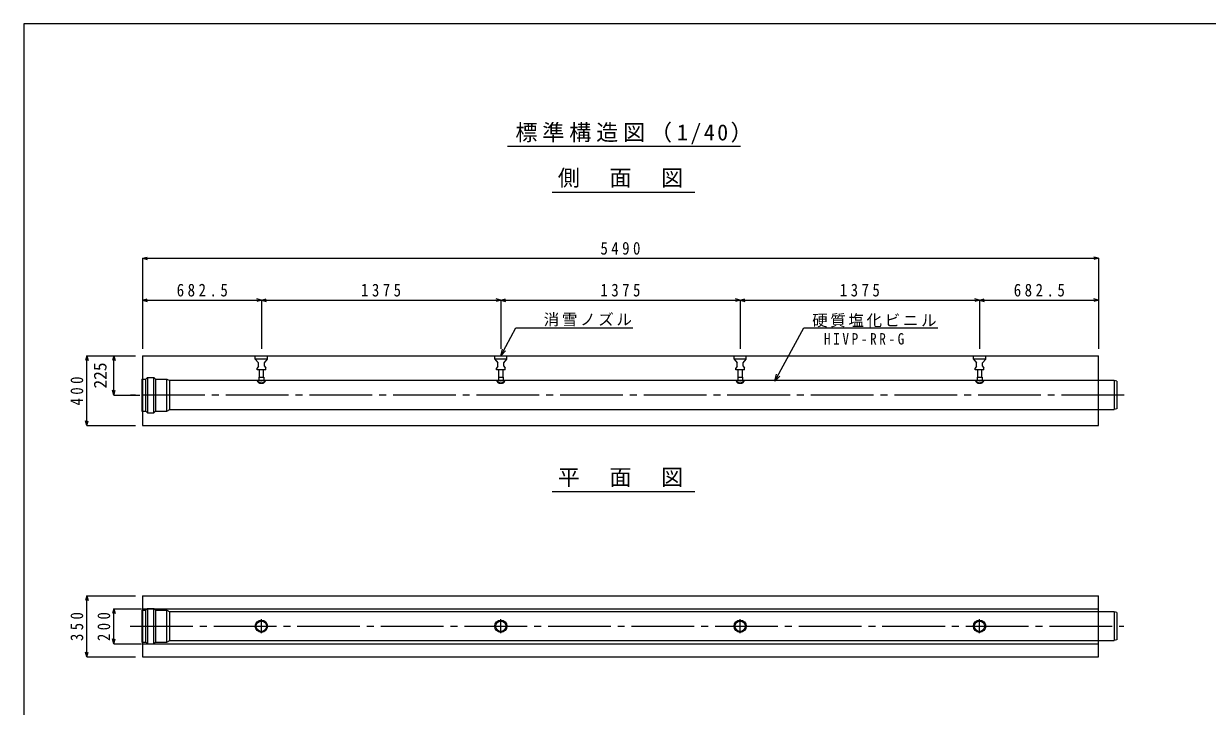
# Model space of a CAD drawing. Units: millimetres on the paper, enlarged 15 times, with parts at other scales. Extents: x -2100 to 2100, y -1470 to 1470.
# Drawn here: x -2100 to 449, y 0 to 1470 of the extents above; entities that cross this region are included whole.
import ezdxf
from ezdxf.enums import TextEntityAlignment as Align

# ---------------------------------------------------------------- set-up
doc = ezdxf.new("R2010")
doc.units = ezdxf.units.MM
doc.header["$LTSCALE"] = 15
doc.linetypes.add('CHAIN1', pattern=[8, 5, -1, 1, -1])
doc.linetypes.add('CHAIN2', pattern=[12, 9, -1, 1, -1])
for name, color, linetype, lineweight in [('0-0_図面枠', 7, 'Continuous', 18), ('1-0', 3, 'Continuous', 18), ('1-1_製品図', 3, 'Continuous', 18), ('1-3_鉄筋', 2, 'Continuous', 18), ('1-4_ノズル', 7, 'Continuous', 18), ('1-6_寸法', 4, 'Continuous', 18), ('1-A', 7, 'Continuous', 18)]:
    doc.layers.add(name, color=color, linetype=linetype, lineweight=lineweight)
doc.layers.add('1-2_パイプ', color=4, linetype='Continuous')
doc.styles.add('ＭＳ ゴシック', font='')
doc.styles.get('ＭＳ ゴシック').set_extended_font_data('MS Gothic')

msp = doc.modelspace()

# ---------------------------------------------------------------- linework, layer by layer
at = {"layer": '0-0_図面枠', "color": 5}
msp.add_lwpolyline([(2100, 1470), (-2100, 1470), (-2100, -1470), (2100, -1470)], dxfattribs=at)
at = {"layer": '1-0'}
for p, q in [((-1058.13, 1206.28), (-555.9, 1206.28)), ((-961.77, 1107), (-654.49, 1107)), ((-961.77, 1107), (-654.49, 1107)), ((-961.77, 462.35), (-654.49, 462.35))]:
    msp.add_line(p, q, dxfattribs=at)
at = {"layer": '1-1_製品図'}
for p, q in [((-1843.95, 754.72), (214.8, 754.72)), ((-1843.95, 754.72), (-1843.95, 604.72)), ((214.8, 604.72), (214.8, 754.72)), ((-1843.95, 604.72), (214.8, 604.72)), ((-1843.95, 238.01), (214.8, 238.01)), ((-1843.95, 238.01), (-1843.95, 106.76)), ((-1843.95, 209.88), (214.8, 209.88)), ((-1843.95, 134.88), (214.8, 134.88))]:
    msp.add_line(p, q, dxfattribs=at)
at = {"layer": '1-1_製品図', "color": 7, "linetype": 'CHAIN2'}
for p, q in [((270.54, 670.34), (-1869.8, 670.34)), ((-1870.63, 172.38), (269.72, 172.38))]:
    msp.add_line(p, q, dxfattribs=at)
at = {"layer": '1-1_製品図'}
msp.add_lwpolyline([(-1843.95, 106.76), (214.8, 106.76), (214.8, 238.01)], dxfattribs=at)
at = {"layer": '1-2_パイプ'}
for p, q in [((-1845.82, 704.81), (-1845.82, 635.88)), ((-1836.58, 635.88), (-1836.58, 704.81)), ((-1832.98, 708.41), (-1832.98, 632.28)), ((-1819.47, 632.28), (-1819.47, 708.41)), ((-1815.87, 704.81), (-1791.45, 704.81)), ((-1815.87, 704.81), (-1815.87, 635.88)), ((-1791.45, 704.81), (-1785.34, 701.28)), ((-1791.45, 635.88), (-1791.45, 704.81)), ((248.93, 701.28), (-1785.34, 701.28)), ((-1785.34, 639.41), (-1785.34, 701.28)), ((254.18, 699.87), (254.18, 640.81)), ((-1791.45, 635.88), (-1785.34, 639.41)), ((-1785.34, 639.41), (248.93, 639.41)), ((254.18, 640.81), (248.93, 639.41)), ((-1815.87, 635.88), (-1791.45, 635.88)), ((-1845.82, 206.85), (-1845.82, 137.92)), ((-1836.58, 137.92), (-1836.58, 206.85)), ((-1832.98, 210.45), (-1832.98, 134.32)), ((-1819.47, 134.32), (-1819.47, 210.45)), ((-1815.87, 206.85), (-1791.45, 206.85)), ((-1815.87, 206.85), (-1815.87, 137.92)), ((-1791.45, 206.85), (-1785.34, 203.32)), ((-1791.45, 137.92), (-1791.45, 206.85)), ((248.93, 203.32), (-1785.34, 203.32)), ((-1785.34, 141.45), (-1785.34, 203.32)), ((254.18, 201.91), (254.18, 142.85)), ((-1815.87, 137.92), (-1791.45, 137.92)), ((-1791.45, 137.92), (-1785.34, 141.45)), ((-1785.34, 141.45), (248.93, 141.45)), ((254.18, 142.85), (248.93, 141.45))]:
    msp.add_line(p, q, dxfattribs=at)
for points in [[(-1845.82, 704.81), (-1836.58, 704.81), (-1832.98, 708.41)], [(-1832.98, 708.41), (-1819.47, 708.41), (-1815.87, 704.81)], [(254.18, 699.87), (248.93, 701.28), (248.93, 639.41)], [(-1845.82, 635.88), (-1836.58, 635.88), (-1832.98, 632.28)], [(-1832.98, 632.28), (-1819.47, 632.28), (-1815.87, 635.88)], [(-1845.82, 206.85), (-1836.58, 206.85), (-1832.98, 210.45)], [(-1832.98, 210.45), (-1819.47, 210.45), (-1815.87, 206.85)], [(254.18, 201.91), (248.93, 203.32), (248.93, 141.45)], [(-1845.82, 137.92), (-1836.58, 137.92), (-1832.98, 134.32)], [(-1832.98, 134.32), (-1819.47, 134.32), (-1815.87, 137.92)]]:
    msp.add_lwpolyline(points, dxfattribs=at)
at = {"layer": '1-3_鉄筋', "color": 4}
for p, q in [((-1963.95, 754.72), (-1966.67, 744.58)), ((-1963.95, 754.72), (-1961.23, 744.58)), ((-1963.95, 604.72), (-1963.95, 754.72)), ((-1963.95, 754.72), (-1858.95, 754.72)), ((-1905.84, 754.72), (-1908.56, 744.58)), ((-1905.84, 754.72), (-1903.13, 744.58)), ((-1905.84, 670.34), (-1905.84, 754.72)), ((-1905.84, 670.34), (-1908.56, 680.48)), ((-1905.84, 670.34), (-1903.13, 680.48)), ((-1905.84, 670.34), (-1849.5, 670.34)), ((-1963.95, 604.72), (-1966.67, 614.86)), ((-1963.95, 604.72), (-1961.23, 614.86)), ((-1963.95, 604.72), (-1858.95, 604.72))]:
    msp.add_line(p, q, dxfattribs=at)
at = {"layer": '1-4_ノズル'}
for p, q in [((-1601.14, 747.22), (-1594.57, 739.72)), ((-1594.57, 732.22), (-1594.57, 739.72)), ((-1581.45, 739.72), (-1574.89, 747.22)), ((-1581.45, 732.22), (-1581.45, 739.72)), ((-1574.89, 747.22), (-1574.89, 754.72)), ((-1085.51, 747.22), (-1078.95, 739.72)), ((-1078.95, 732.22), (-1078.95, 739.72)), ((-1065.82, 739.72), (-1059.26, 747.22)), ((-1065.82, 732.22), (-1065.82, 739.72)), ((-1059.26, 747.22), (-1059.26, 754.72)), ((-569.89, 747.22), (-563.32, 739.72)), ((-563.32, 732.22), (-563.32, 739.72)), ((-550.2, 739.72), (-543.64, 747.22)), ((-550.2, 732.22), (-550.2, 739.72)), ((-543.64, 747.22), (-543.64, 754.72)), ((-54.26, 747.22), (-47.7, 739.72)), ((-47.7, 732.22), (-47.7, 739.72)), ((-34.57, 739.72), (-28.01, 747.22)), ((-34.57, 732.22), (-34.57, 739.72)), ((-28.01, 747.22), (-28.01, 754.72)), ((-1594.57, 732.22), (-1597.39, 728.47)), ((-1592.14, 708.78), (-1592.14, 724.72)), ((-1583.89, 724.72), (-1583.89, 708.78)), ((-1581.45, 732.22), (-1578.64, 728.47)), ((-1578.64, 724.72), (-1578.64, 728.47)), ((-1078.95, 732.22), (-1081.76, 728.47)), ((-1076.51, 708.78), (-1076.51, 724.72)), ((-1068.26, 724.72), (-1068.26, 708.78)), ((-1065.82, 732.22), (-1063.01, 728.47)), ((-1063.01, 724.72), (-1063.01, 728.47)), ((-563.32, 732.22), (-566.14, 728.47)), ((-560.89, 708.78), (-560.89, 724.72)), ((-552.64, 724.72), (-552.64, 708.78)), ((-550.2, 732.22), (-547.39, 728.47)), ((-547.39, 724.72), (-547.39, 728.47)), ((-47.7, 732.22), (-50.51, 728.47)), ((-45.26, 708.78), (-45.26, 724.72)), ((-37.01, 724.72), (-37.01, 708.78)), ((-34.57, 732.22), (-31.76, 728.47)), ((-31.76, 724.72), (-31.76, 728.47)), ((-1597.01, 702.41), (-1597.01, 701.28)), ((-1597.01, 702.41), (-1593.26, 702.41)), ((-1593.26, 708.78), (-1582.76, 708.78)), ((-1593.26, 708.78), (-1593.26, 702.41)), ((-1591.76, 695.66), (-1584.26, 695.66)), ((-1582.76, 708.78), (-1582.76, 702.41)), ((-1582.76, 702.41), (-1579.01, 702.41)), ((-1579.01, 702.41), (-1579.01, 701.28)), ((-1081.39, 702.41), (-1081.39, 701.28)), ((-1081.39, 702.41), (-1077.64, 702.41)), ((-1077.64, 708.78), (-1077.64, 702.41)), ((-1076.14, 695.66), (-1068.64, 695.66)), ((-1067.14, 702.41), (-1063.39, 702.41)), ((-1063.39, 702.41), (-1063.39, 701.28)), ((-565.76, 702.41), (-565.76, 701.28)), ((-565.76, 702.41), (-562.01, 702.41)), ((-562.01, 708.78), (-562.01, 702.41)), ((-560.51, 695.66), (-553.01, 695.66)), ((-551.51, 702.41), (-547.76, 702.41)), ((-547.76, 702.41), (-547.76, 701.28)), ((-50.14, 702.41), (-50.14, 701.28)), ((-50.14, 702.41), (-46.39, 702.41)), ((-46.39, 708.78), (-46.39, 702.41)), ((-44.89, 695.66), (-37.39, 695.66)), ((-35.89, 702.41), (-32.14, 702.41)), ((-32.14, 702.41), (-32.14, 701.28))]:
    msp.add_line(p, q, dxfattribs=at)
at = {"layer": '1-4_ノズル', "color": 4, "linetype": 'CHAIN1'}
for p, q in [((-1588.01, 157.38), (-1588.01, 187.38)), ((-1072.39, 157.38), (-1072.39, 187.38)), ((-556.76, 157.38), (-556.76, 187.38)), ((-41.14, 157.38), (-41.14, 187.38)), ((-1603.01, 172.38), (-1573.01, 172.38)), ((-1087.39, 172.38), (-1057.39, 172.38)), ((-571.76, 172.38), (-541.76, 172.38)), ((-56.14, 172.38), (-26.14, 172.38))]:
    msp.add_line(p, q, dxfattribs=at)
at = {"layer": '1-4_ノズル'}
for points in [[(-1574.89, 747.22), (-1601.14, 747.22), (-1601.14, 754.72)], [(-1059.26, 747.22), (-1085.51, 747.22), (-1085.51, 754.72)], [(-543.64, 747.22), (-569.89, 747.22), (-569.89, 754.72)], [(-28.01, 747.22), (-54.26, 747.22), (-54.26, 754.72)], [(-1578.64, 724.72), (-1597.39, 724.72), (-1597.39, 728.47)], [(-1063.01, 724.72), (-1081.76, 724.72), (-1081.76, 728.47)], [(-547.39, 724.72), (-566.14, 724.72), (-566.14, 728.47)], [(-31.76, 724.72), (-50.51, 724.72), (-50.51, 728.47)], [(-1077.64, 708.78), (-1067.14, 708.78), (-1067.14, 702.41)], [(-562.01, 708.78), (-551.51, 708.78), (-551.51, 702.41)], [(-46.39, 708.78), (-35.89, 708.78), (-35.89, 702.41)]]:
    msp.add_lwpolyline(points, dxfattribs=at)
for centre, radius in [((-1588.01, 172.38), 13.12), ((-1588.01, 172.38), 11.06), ((-1072.39, 172.38), 13.12), ((-1072.39, 172.38), 11.06), ((-556.76, 172.38), 13.12), ((-556.76, 172.38), 11.06), ((-41.14, 172.38), 13.12), ((-41.14, 172.38), 11.06)]:
    msp.add_circle(centre, radius, dxfattribs=at)
for centre, radius, start, end in [((-1588.01, 707.04), 10.12, 207.26604, 332.73396), ((-1588.01, 704.42), 9.53, 199.21912, 246.83101), ((-1588.01, 711.06), 10.12, 238.76707, 301.23293), ((-1588.01, 704.42), 9.53, 293.16899, 340.78088), ((-1072.39, 707.04), 10.12, 207.26604, 332.73396), ((-1072.39, 704.42), 9.53, 199.21912, 246.83101), ((-1072.39, 711.06), 10.12, 238.76707, 301.23293), ((-1072.39, 704.42), 9.53, 293.16899, 340.78088), ((-556.76, 707.04), 10.12, 207.26604, 332.73396), ((-556.76, 704.42), 9.53, 199.21912, 246.83101), ((-556.76, 711.06), 10.12, 238.76707, 301.23293), ((-556.76, 704.42), 9.53, 293.16899, 340.78088), ((-41.14, 707.04), 10.12, 207.26604, 332.73396), ((-41.14, 704.42), 9.53, 199.21912, 246.83101), ((-41.14, 711.06), 10.12, 238.76707, 301.23293), ((-41.14, 704.42), 9.53, 293.16899, 340.78088)]:
    msp.add_arc(centre, radius, start, end, dxfattribs=at)
at = {"layer": '1-6_寸法'}
for p, q in [((-1843.95, 964.72), (-1833.81, 967.44)), ((-1843.95, 964.72), (214.8, 964.72)), ((-1843.95, 964.72), (-1833.81, 962)), ((-1843.95, 964.72), (-1843.95, 874.72)), ((214.8, 964.72), (204.66, 967.44)), ((214.8, 964.72), (204.66, 962)), ((214.8, 964.72), (214.8, 874.72)), ((-1843.95, 874.72), (-1833.81, 877.44)), ((-1843.95, 874.72), (-1588.01, 874.72)), ((-1843.95, 874.72), (-1833.81, 872)), ((-1843.95, 874.72), (-1843.95, 769.72)), ((-1588.01, 874.72), (-1598.15, 877.44)), ((-1588.01, 874.72), (-1598.15, 872)), ((-1588.01, 874.72), (-1577.87, 877.44)), ((-1588.01, 874.72), (-1588.01, 769.72)), ((-1588.01, 874.72), (-1072.39, 874.72)), ((-1588.01, 874.72), (-1577.87, 872)), ((-1072.39, 874.72), (-1082.53, 877.44)), ((-1072.39, 874.72), (-1082.53, 872)), ((-1072.39, 874.72), (-1062.24, 877.44)), ((-1072.39, 874.72), (-1072.39, 769.72)), ((-1072.39, 874.72), (-556.76, 874.72)), ((-1072.39, 874.72), (-1062.24, 872)), ((-556.76, 874.72), (-566.9, 877.44)), ((-556.76, 874.72), (-566.9, 872)), ((-556.76, 874.72), (-546.62, 877.44)), ((-556.76, 874.72), (-556.76, 769.72)), ((-556.76, 874.72), (-41.14, 874.72)), ((-556.76, 874.72), (-546.62, 872)), ((-41.14, 874.72), (-51.28, 877.44)), ((-41.14, 874.72), (-51.28, 872)), ((-41.14, 874.72), (-30.99, 877.44)), ((-41.14, 874.72), (-41.14, 769.72)), ((-41.14, 874.72), (214.8, 874.72)), ((-41.14, 874.72), (-30.99, 872)), ((214.8, 874.72), (204.66, 877.44)), ((214.8, 874.72), (204.66, 872)), ((214.8, 874.72), (214.8, 769.72)), ((-1963.95, 238.01), (-1966.67, 227.87)), ((-1963.95, 106.76), (-1963.95, 238.01)), ((-1963.95, 238.01), (-1961.23, 227.87)), ((-1963.95, 238.01), (-1858.95, 238.01)), ((-1905.84, 209.88), (-1908.56, 199.74)), ((-1905.84, 134.88), (-1905.84, 209.88)), ((-1905.84, 209.88), (-1903.13, 199.74)), ((-1905.84, 209.88), (-1846.27, 209.88)), ((-1905.84, 134.88), (-1908.56, 145.03)), ((-1905.84, 134.88), (-1903.13, 145.03)), ((-1905.84, 134.88), (-1846.27, 134.88)), ((-1963.95, 106.76), (-1966.67, 116.9)), ((-1963.95, 106.76), (-1961.23, 116.9)), ((-1963.95, 106.76), (-1858.95, 106.76))]:
    msp.add_line(p, q, dxfattribs=at)
at = {"layer": '1-A'}
for p, q in [((-1072.39, 754.72), (-1039.63, 815.01)), ((-1039.63, 815.01), (-787.97, 815.01)), ((-481.92, 700.34), (-419.62, 815.01)), ((-419.62, 815.01), (-131, 815.01)), ((-1072.39, 754.72), (-1068.88, 769.3)), ((-1072.39, 754.72), (-1062.06, 765.6)), ((-481.92, 700.34), (-478.42, 714.93)), ((-481.92, 700.34), (-471.59, 711.22))]:
    msp.add_line(p, q, dxfattribs=at)

# ---------------------------------------------------------------- texts
at = {"layer": '1-0', "color": 7, "char_height": 34.84, "attachment_point": 7, "style": 'ＭＳ ゴシック'}
for s, insert in [('\\T1.22;標準構造図（1/40）', (-1040.95, 1210.03)), ('\\T1.17;側\u3000面\u3000図', (-949.53, 1116.86)), ('\\T1.17;平\u3000面\u3000図', (-949.53, 472.2))]:
    msp.add_mtext(s, dxfattribs=dict(at, insert=insert))
at = {"layer": '1-3_鉄筋', "color": 4, "style": 'ＭＳ ゴシック'}
msp.add_text('225', height=27.49, rotation=90, dxfattribs=at).set_placement((-1913.34, 684.41), align=Align.BOTTOM_LEFT)
at = {"layer": '1-3_鉄筋', "color": 4, "insert": (-1971.45, 647.84), "char_height": 27.49, "attachment_point": 7, "rotation": 90, "style": 'ＭＳ ゴシック'}
msp.add_mtext('\\T1.46;\\W0.85;400', dxfattribs=at)
at = {"layer": '1-6_寸法', "char_height": 27.49, "attachment_point": 7, "style": 'ＭＳ ゴシック'}
for s, insert in [('\\T1.47;\\W0.85;5490', (-857.7, 972.22)), ('\\T1.48;\\W0.85;682.5', (-1770.35, 882.22)), ('\\T1.47;\\W0.85;1375', (-1373.32, 882.22)), ('\\T1.47;\\W0.85;1375', (-857.7, 882.22)), ('\\T1.47;\\W0.85;1375', (-342.07, 882.22)), ('\\T1.48;\\W0.85;682.5', (32.46, 882.22))]:
    msp.add_mtext(s, dxfattribs=dict(at, insert=insert))
at = {"layer": '1-6_寸法', "char_height": 27.49, "attachment_point": 7, "rotation": 90, "style": 'ＭＳ ゴシック'}
for s, insert in [('\\T1.46;\\W0.85;350', (-1971.45, 140.51)), ('\\T1.46;\\W0.85;200', (-1913.34, 140.51))]:
    msp.add_mtext(s, dxfattribs=dict(at, insert=insert))
at = {"layer": '1-A', "char_height": 24.51, "attachment_point": 7, "style": 'ＭＳ ゴシック'}
for s, insert in [('\\T1.17;消雪ノズル', (-979.91, 818.04)), ('\\T1.17;硬質塩化ビニル', (-401.89, 816.07)), ('\\T1.4;\\W0.85;HIVP-RR-G', (-376.3, 778.74))]:
    msp.add_mtext(s, dxfattribs=dict(at, insert=insert))

doc.saveas('drawing.dxf')
